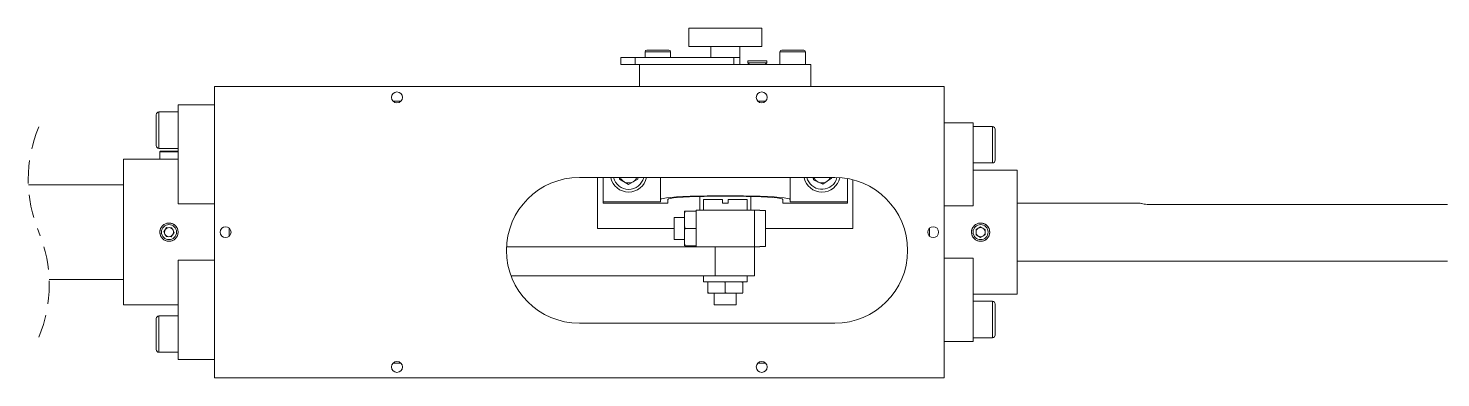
# Model space of a CAD drawing. Header units: millimetres. Extents: x 0 to 841, y 0 to 594.
# Drawn here: x 161.7 to 239.1, y 369.6 to 388.8 of the extents above; entities that cross this region are included whole.
import ezdxf

# ---------------------------------------------------------------- set-up
doc = ezdxf.new("R2010")
doc.units = ezdxf.units.MM
doc.linetypes.add('HIDDEN', pattern=[1.905, 1.27, -0.635])

msp = doc.modelspace()

# ---------------------------------------------------------------- linework, layer by layer
at = {"color": 7, "linetype": 'Continuous', "lineweight": 15}
for p, q in [((197.912, 388.753), (197.912, 387.753)), ((197.912, 388.753), (201.912, 388.753)), ((201.912, 388.753), (201.912, 387.753)), ((195.512, 387.453), (195.512, 387.153)), ((195.612, 387.553), (196.812, 387.553)), ((196.912, 387.153), (196.912, 387.453)), ((197.912, 387.753), (201.912, 387.753)), ((199.112, 387.753), (199.112, 387.153)), ((200.712, 387.153), (200.712, 387.753)), ((202.912, 387.453), (202.912, 386.753)), ((203.012, 387.553), (204.212, 387.553)), ((204.312, 386.753), (204.312, 387.453)), ((194.183, 387.153), (194.183, 386.753)), ((194.183, 387.153), (194.976, 387.153)), ((194.183, 386.753), (194.976, 386.753)), ((194.976, 387.153), (194.976, 386.753)), ((194.976, 387.153), (200.381, 387.153)), ((194.976, 386.753), (198.118, 386.753)), ((195.212, 386.753), (195.212, 385.553)), ((204.612, 386.753), (198.118, 386.753)), ((200.381, 387.153), (200.381, 386.753)), ((200.381, 387.153), (200.712, 387.153)), ((200.712, 386.753), (200.712, 387.153)), ((201.142, 386.953), (201.142, 386.843)), ((202.182, 386.953), (201.142, 386.953)), ((201.142, 386.843), (201.232, 386.753)), ((202.182, 386.843), (201.142, 386.843)), ((202.092, 386.753), (202.182, 386.843)), ((202.182, 386.843), (202.182, 386.953)), ((204.612, 385.553), (204.612, 386.753)), ((171.912, 385.553), (211.912, 385.553)), ((171.912, 369.553), (171.912, 385.553)), ((211.912, 385.553), (211.912, 369.553)), ((169.912, 384.153), (168.862, 384.153)), ((169.912, 384.553), (169.912, 379.101)), ((169.912, 384.553), (171.912, 384.553)), ((182.135, 384.753), (181.688, 384.753)), ((202.135, 384.753), (201.688, 384.753)), ((168.712, 382.303), (168.712, 384.003)), ((213.512, 383.553), (211.912, 383.553)), ((213.512, 378.99), (213.512, 383.553)), ((214.562, 383.353), (213.512, 383.353)), ((214.712, 383.203), (214.712, 382.936)), ((214.712, 382.936), (214.712, 381.503)), ((168.862, 382.153), (169.912, 382.153)), ((168.952, 382.005), (168.912, 381.965)), ((168.912, 381.965), (168.912, 381.553)), ((169.912, 381.965), (168.912, 381.965)), ((168.952, 382.005), (169.872, 382.005)), ((169.912, 381.965), (169.872, 382.005)), ((169.912, 381.553), (166.912, 381.553)), ((166.912, 373.553), (166.912, 381.553)), ((213.512, 381.353), (214.562, 381.353)), ((205.912, 380.553), (191.912, 380.553)), ((192.912, 380.553), (192.912, 377.753)), ((193.212, 379.222), (193.212, 380.553)), ((194.112, 380.465), (194.112, 380.553)), ((194.612, 380.176), (194.112, 380.465)), ((195.112, 380.465), (194.612, 380.176)), ((195.112, 380.553), (195.112, 380.465)), ((196.362, 379.351), (196.362, 380.553)), ((203.462, 379.351), (203.462, 380.553)), ((204.741, 380.419), (204.728, 380.553)), ((205.266, 380.179), (204.741, 380.419)), ((205.737, 380.513), (205.266, 380.179)), ((205.733, 380.553), (205.737, 380.513)), ((206.612, 380.492), (206.612, 379.222)), ((206.912, 377.753), (206.912, 380.426)), ((215.912, 380.953), (213.512, 380.953)), ((215.912, 380.953), (215.912, 374.153)), ((166.912, 380.153), (161.7, 380.153)), ((198.512, 379.512), (198.512, 378.753)), ((201.312, 378.753), (201.312, 379.512)), ((169.912, 379.101), (171.912, 379.101)), ((193.212, 379.222), (193.212, 379.153)), ((193.212, 379.222), (196.362, 379.222)), ((196.762, 379.153), (193.212, 379.153)), ((196.362, 379.222), (196.362, 379.351)), ((196.762, 379.153), (196.762, 379.351)), ((198.312, 376.753), (198.312, 378.753)), ((201.512, 378.753), (198.312, 378.753)), ((198.712, 379.353), (198.712, 378.753)), ((198.712, 379.353), (199.762, 379.353)), ((199.762, 379.153), (199.762, 379.353)), ((199.762, 379.153), (200.062, 379.153)), ((200.062, 379.353), (200.062, 379.153)), ((200.062, 379.353), (201.112, 379.353)), ((201.112, 378.753), (201.112, 379.353)), ((201.812, 378.753), (201.512, 378.753)), ((201.512, 376.753), (201.512, 378.753)), ((201.812, 378.742), (201.812, 378.753)), ((201.812, 378.742), (202.112, 378.742)), ((202.112, 376.765), (202.112, 378.742)), ((203.062, 379.153), (203.062, 379.351)), ((206.612, 379.153), (203.062, 379.153)), ((203.462, 379.222), (203.462, 379.351)), ((206.612, 379.222), (203.462, 379.222)), ((206.612, 379.222), (206.612, 379.153)), ((213.512, 378.99), (211.912, 378.99)), ((222.617, 379.153), (215.912, 379.153)), ((239.512, 379.073), (223.112, 379.073)), ((197.672, 378.353), (197.112, 378.353)), ((197.112, 377.153), (197.112, 378.353)), ((197.7, 378.71), (197.672, 378.71)), ((197.672, 378.483), (197.672, 378.71)), ((197.672, 378.483), (197.672, 377.981)), ((197.7, 377.753), (197.672, 377.981)), ((197.672, 377.526), (197.672, 377.981)), ((198.283, 378.71), (197.7, 378.71)), ((169.284, 377.812), (169.124, 377.572)), ((169.124, 377.572), (169.251, 377.313)), ((169.251, 377.313), (169.539, 377.294)), ((169.572, 377.793), (169.284, 377.812)), ((169.539, 377.294), (169.7, 377.534)), ((169.7, 377.534), (169.572, 377.793)), ((172.712, 377.777), (172.712, 377.33)), ((192.912, 377.753), (197.112, 377.753)), ((197.672, 377.526), (197.672, 377.024)), ((198.283, 377.753), (197.7, 377.753)), ((202.112, 377.753), (206.912, 377.753)), ((211.112, 377.33), (211.112, 377.777)), ((213.912, 377.842), (213.662, 377.698)), ((213.662, 377.698), (213.662, 377.409)), ((213.662, 377.409), (213.912, 377.265)), ((214.162, 377.698), (213.912, 377.842)), ((213.912, 377.265), (214.162, 377.409)), ((214.162, 377.409), (214.162, 377.698)), ((199.361, 376.753), (187.917, 376.753)), ((197.112, 377.153), (197.672, 377.153)), ((197.7, 376.796), (197.672, 377.024)), ((197.672, 376.796), (197.672, 377.024)), ((198.283, 376.796), (197.7, 376.796)), ((199.361, 375.153), (199.361, 376.753)), ((199.361, 376.753), (201.512, 376.753)), ((201.512, 376.753), (201.812, 376.753)), ((201.512, 375.153), (201.512, 376.753)), ((202.112, 376.765), (201.812, 376.765)), ((201.812, 376.753), (201.812, 376.765)), ((169.912, 376.005), (171.912, 376.005)), ((169.912, 370.553), (169.912, 376.005)), ((213.512, 376.117), (211.912, 376.117)), ((213.512, 376.117), (213.512, 371.553)), ((215.912, 375.953), (239.512, 375.953)), ((162.844, 374.953), (166.912, 374.953)), ((199.361, 375.153), (188.165, 375.153)), ((198.712, 375.153), (198.712, 374.833)), ((199.361, 375.153), (201.512, 375.153)), ((201.112, 374.833), (201.112, 375.153)), ((198.712, 374.833), (200.95, 374.833)), ((198.955, 374.805), (199.182, 374.833)), ((198.955, 374.805), (198.955, 374.222)), ((198.955, 374.222), (198.955, 374.193)), ((199.182, 374.193), (198.955, 374.193)), ((199.182, 374.193), (199.684, 374.193)), ((199.312, 374.193), (199.312, 373.553)), ((199.912, 374.222), (199.684, 374.193)), ((200.139, 374.193), (199.684, 374.193)), ((199.912, 374.805), (200.139, 374.833)), ((199.912, 374.805), (199.912, 374.222)), ((200.139, 374.193), (200.641, 374.193)), ((200.512, 373.553), (200.512, 374.193)), ((200.869, 374.222), (200.641, 374.193)), ((200.869, 374.193), (200.641, 374.193)), ((200.869, 374.805), (200.869, 374.222)), ((200.95, 374.833), (201.112, 374.833)), ((213.512, 374.153), (215.912, 374.153)), ((166.912, 373.553), (169.912, 373.553)), ((199.312, 373.553), (200.512, 373.553)), ((214.562, 373.753), (213.512, 373.753)), ((214.712, 373.603), (214.712, 372.429)), ((168.712, 371.103), (168.712, 372.803)), ((169.912, 372.953), (168.862, 372.953)), ((191.912, 372.553), (205.912, 372.553)), ((213.512, 371.753), (214.562, 371.753)), ((214.712, 372.429), (214.712, 371.903)), ((213.512, 371.553), (211.912, 371.553)), ((168.862, 370.953), (169.912, 370.953)), ((169.912, 370.553), (171.912, 370.553)), ((181.688, 370.353), (182.135, 370.353)), ((201.688, 370.353), (202.135, 370.353)), ((211.912, 369.553), (171.912, 369.553))]:
    msp.add_line(p, q, dxfattribs=at)
at = {"color": 8, "linetype": 'Continuous', "lineweight": 15}
for p, q in [((196.912, 387.453), (195.512, 387.453)), ((204.312, 387.453), (202.912, 387.453)), ((168.862, 384.153), (168.862, 382.153)), ((214.562, 383.039), (214.562, 383.353)), ((214.562, 381.353), (214.562, 383.039)), ((205.985, 380.4), (206.037, 380.551)), ((214.562, 372.372), (214.562, 373.753)), ((168.862, 372.953), (168.862, 370.953)), ((214.562, 371.753), (214.562, 372.372))]:
    msp.add_line(p, q, dxfattribs=at)
at = {"color": 7, "linetype": 'Continuous', "lineweight": 15, "flags": 128}
for points in [[(203.462, 379.351), (203.425, 379.379), (203.318, 379.408), (203.141, 379.435), (202.898, 379.46), (202.595, 379.483), (202.236, 379.504), (201.831, 379.521), (201.386, 379.535), (200.912, 379.545), (200.417, 379.551), (199.912, 379.553), (199.406, 379.551), (198.911, 379.545), (198.437, 379.535), (197.992, 379.521), (197.587, 379.504), (197.229, 379.483), (196.925, 379.46), (196.682, 379.435), (196.505, 379.408), (196.398, 379.379), (196.362, 379.351)], [(203.062, 379.351), (203.026, 379.377), (202.922, 379.404), (202.75, 379.429), (202.514, 379.452), (202.221, 379.473), (201.876, 379.491), (201.487, 379.506), (201.062, 379.518), (200.613, 379.526), (200.147, 379.53), (199.676, 379.53), (199.211, 379.526), (198.761, 379.518), (198.337, 379.506), (197.948, 379.491), (197.603, 379.473), (197.309, 379.452), (197.074, 379.429), (196.902, 379.404), (196.797, 379.377), (196.762, 379.351)]]:
    msp.add_lwpolyline(points, dxfattribs=at)
at = {"color": 7, "linetype": 'Continuous', "lineweight": 15}
for centre, radius in [((181.912, 384.953), 0.3), ((201.912, 384.953), 0.3), ((169.412, 377.553), 0.5), ((169.412, 377.553), 0.413), ((213.912, 377.553), 0.5), ((213.912, 377.553), 0.413), ((172.512, 377.553), 0.3), ((211.312, 377.553), 0.3), ((181.912, 370.153), 0.3), ((201.912, 370.153), 0.3)]:
    msp.add_circle(centre, radius, dxfattribs=at)
for centre, radius, start, end in [((195.612, 387.453), 0.1, 90.00494, 179.99848), ((196.812, 387.453), 0.1, 0.00152, 89.99506), ((203.012, 387.453), 0.1, 90.00494, 179.99848), ((204.212, 387.453), 0.1, 0.00152, 89.99485), ((168.862, 384.003), 0.15, 89.99972, 179.99573), ((214.562, 383.203), 0.15, 0.00346, 89.99767), ((168.862, 382.303), 0.15, 180.00427, 270.00028), ((214.562, 381.503), 0.15, 270.00427, 359.99459), ((191.912, 376.553), 4, 90, 270), ((194.612, 380.753), 1, 191.53651, 270.00039), ((194.612, 380.753), 0.5, 203.57654, 240.00199), ((194.612, 380.753), 0.5, 240.00024, 299.99976), ((194.612, 380.753), 1, 270.00039, 348.46203), ((194.612, 380.753), 0.5, 299.99801, 336.42346), ((205.212, 380.753), 1, 191.53698, 347.89778), ((205.212, 380.753), 0.5, 203.57781, 245.41713), ((205.212, 380.753), 0.5, 245.4159, 305.41441), ((205.212, 380.753), 0.5, 305.41425, 336.42487), ((205.912, 376.553), 4, 270, 90), ((169.412, 377.553), 0.25, 146.2271, 206.21599), ((169.412, 377.553), 0.25, 206.22602, 266.2226), ((169.412, 377.553), 0.25, 86.22175, 146.22898), ((169.412, 377.553), 0.25, 266.2263, 326.21961), ((169.412, 377.553), 0.25, 26.2239, 86.22472), ((169.412, 377.553), 0.25, 326.22237, 26.23163), ((213.912, 377.553), 0.25, 120.00234, 179.99688), ((213.912, 377.553), 0.25, 180.00252, 239.99894), ((213.912, 377.553), 0.25, 60.00219, 119.99781), ((213.912, 377.553), 0.25, 239.99965, 300.00035), ((213.912, 377.553), 0.25, 359.99565, 60.00039), ((213.912, 377.553), 0.25, 299.99833, 0.00494), ((214.562, 373.603), 0.15, 0.00428, 89.99573), ((168.862, 372.803), 0.15, 89.99779, 179.99653), ((214.562, 371.903), 0.15, 270.00427, 359.99573), ((168.862, 371.103), 0.15, 180.00541, 270.00028)]:
    msp.add_arc(centre, radius, start, end, dxfattribs=at)
at = {"color": 7, "linetype": 'HIDDEN', "lineweight": 0}
for centre, start, end in [((169.202, 380.441), 157.38014, 202.61986), ((155.342, 374.666), 337.38014, 22.61986)]:
    msp.add_arc(centre, 7.508, start, end, dxfattribs=at)
at = {"color": 8, "linetype": 'Continuous', "lineweight": 15}
for centre, start, end in [((194.612, 380.753), 193.60867, 270.00002), ((194.612, 380.753), 269.99976, 346.39074), ((205.212, 380.753), 193.60863, 335.41568)]:
    msp.add_arc(centre, 0.85, start, end, dxfattribs=at)
at = {"color": 7, "linetype": 'Continuous', "lineweight": 15}
for points, knots in [([(222.617, 379.152), (222.616, 379.152), (222.6, 379.157), (222.695, 379.128), (222.743, 379.117), (222.888, 379.087), (223.006, 379.075), (223.086, 379.074), (223.112, 379.073)], [0, 0, 0, 0, 0.007074, 0.089648, 0.268094, 0.532241, 0.851425, 1, 1, 1, 1]), ([(168.924, 377.441), (168.918, 377.478), (168.903, 377.571), (168.931, 377.721), (169.013, 377.87), (169.14, 377.985), (169.298, 378.05), (169.468, 378.06), (169.632, 378.013), (169.771, 377.915), (169.87, 377.775), (169.918, 377.611), (169.908, 377.441), (169.844, 377.284), (169.731, 377.156), (169.581, 377.073), (169.413, 377.044), (169.245, 377.072), (169.096, 377.154), (168.979, 377.28), (168.943, 377.387), (168.924, 377.441)], [0, 0, 0, 0, 0.036258, 0.089704, 0.143074, 0.196679, 0.250507, 0.304106, 0.357372, 0.410725, 0.464449, 0.518247, 0.571713, 0.624958, 0.678428, 0.732229, 0.785949, 0.839298, 0.892568, 0.946171, 1, 1, 1, 1]), ([(197.672, 378.483), (197.673, 378.498), (197.68, 378.574), (197.691, 378.65), (197.7, 378.71)], [0, 0, 0, 0, 0.195946, 1, 1, 1, 1]), ([(213.425, 377.438), (213.419, 377.476), (213.403, 377.57), (213.431, 377.721), (213.512, 377.87), (213.639, 377.984), (213.797, 378.05), (213.968, 378.06), (214.131, 378.013), (214.27, 377.916), (214.37, 377.777), (214.418, 377.613), (214.409, 377.443), (214.345, 377.286), (214.233, 377.158), (214.084, 377.074), (213.915, 377.044), (213.747, 377.071), (213.599, 377.152), (213.481, 377.277), (213.444, 377.384), (213.425, 377.438)], [0, 0, 0, 0, 0.037278, 0.090631, 0.143882, 0.197449, 0.251335, 0.3049, 0.358002, 0.411227, 0.464959, 0.518802, 0.572189, 0.625267, 0.67865, 0.732489, 0.786226, 0.83945, 0.892555, 0.946116, 1, 1, 1, 1]), ([(197.672, 377.526), (197.672, 377.535), (197.679, 377.611), (197.69, 377.686), (197.7, 377.753)], [0, 0, 0, 0, 0.110404, 1, 1, 1, 1]), ([(199.182, 374.193), (199.173, 374.194), (199.097, 374.201), (199.022, 374.212), (198.955, 374.222)], [0, 0, 0, 0, 0.110428, 1, 1, 1, 1]), ([(199.684, 374.833), (199.693, 374.833), (199.769, 374.826), (199.844, 374.815), (199.912, 374.805)], [0, 0, 0, 0, 0.110428, 1, 1, 1, 1]), ([(200.139, 374.193), (200.13, 374.194), (200.054, 374.201), (199.979, 374.212), (199.912, 374.222)], [0, 0, 0, 0, 0.1131024, 1, 1, 1, 1]), ([(200.641, 374.833), (200.65, 374.833), (200.726, 374.826), (200.802, 374.815), (200.869, 374.805)], [0, 0, 0, 0, 0.1131024, 1, 1, 1, 1])]:
    msp.add_open_spline(points, degree=3, knots=knots, dxfattribs=at)

doc.saveas('drawing.dxf')
